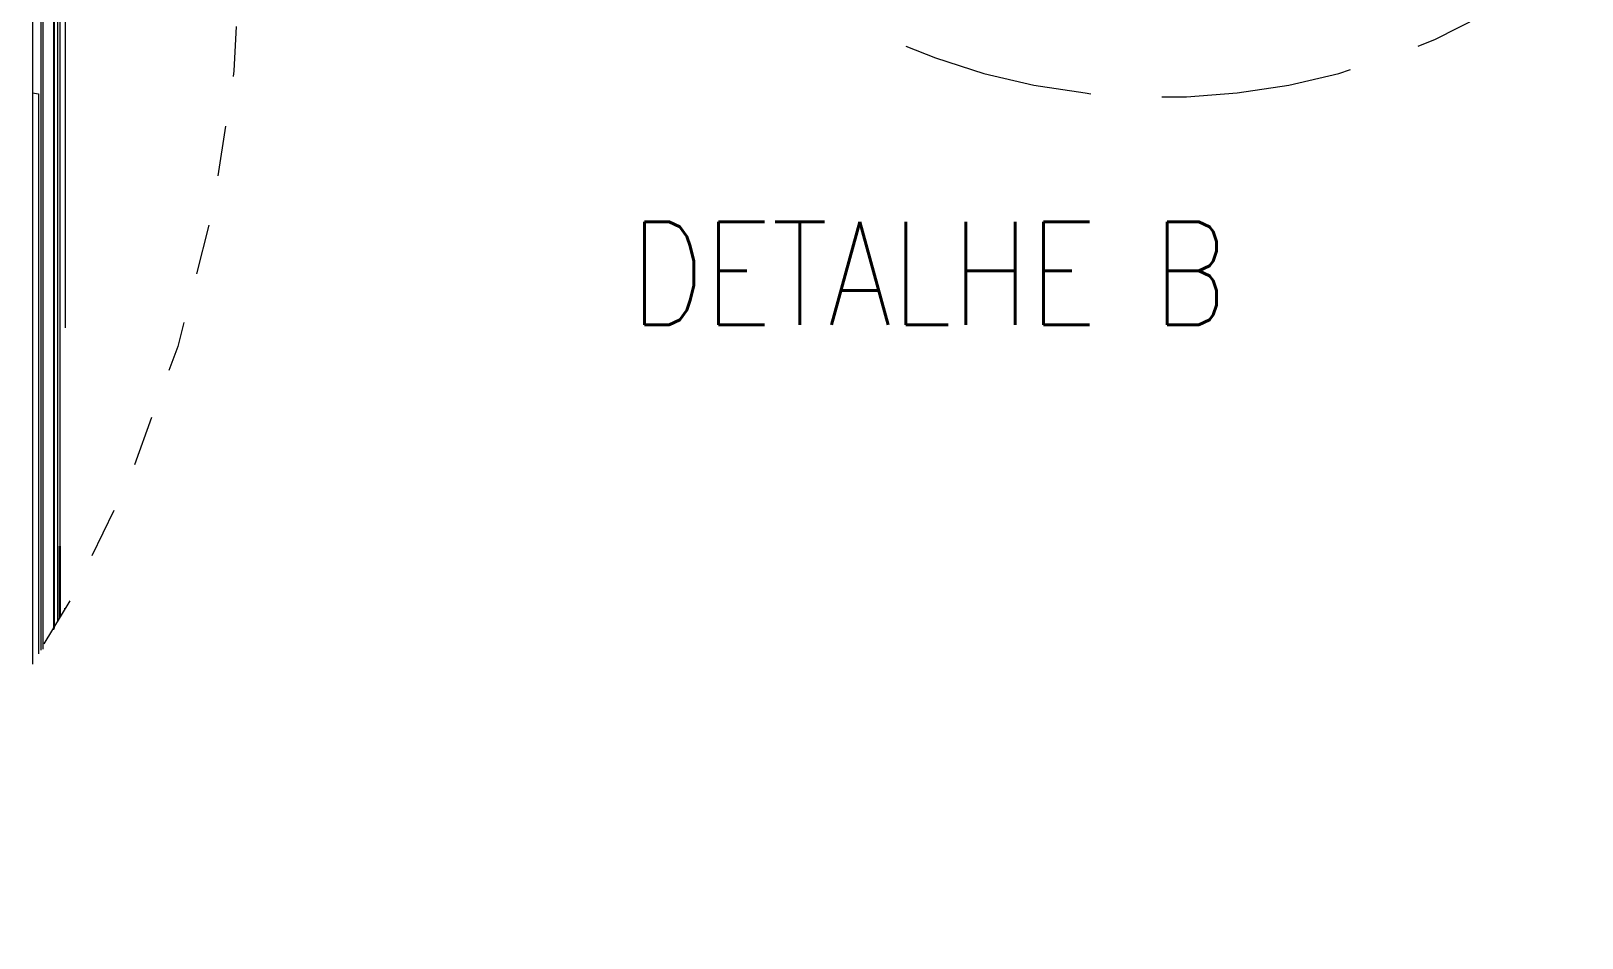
# Model space of a CAD drawing. Header units: metres. Extents: x 2999 to 3164, y 1641 to 1678.
# Drawn here: x 3008.882 to 3011.969, y 1644.201 to 1646.007 of the extents above; entities that cross this region are included whole.
import ezdxf

# ---------------------------------------------------------------- set-up
doc = ezdxf.new("R2010")
doc.units = ezdxf.units.M
doc.linetypes.add('CONTORNO_QUADRO_T', pattern=[0.35, 0.2, -0.15])
doc.layers.add('PDF8_Text', color=30, linetype='Continuous', true_color=0xff7f00)
doc.styles.add('ROMANS', font='ROMANS.shx', dxfattribs={"width": 0.8, "height": 0.1})

msp = doc.modelspace()

# ---------------------------------------------------------------- linework, layer by layer
at = {"color": 7, "linetype": 'Continuous', "lineweight": 20, "true_color": 0x000007}
for points in [[(3008.8854, 1647.6572), (3008.8854, 1644.7466), (3008.8854, 1644.7466)], [(3008.8854, 1647.6572), (3008.8854, 1644.7466), (3008.8854, 1644.7466)], [(3008.9405, 1645.0363), (3008.9405, 1647.5506), (3008.9357, 1647.5554), (3008.9357, 1647.3746)], [(3008.9022, 1647.5267), (3008.9022, 1644.7741), (3008.9022, 1644.7741)], [(3008.9058, 1647.5374), (3008.9058, 1644.7765), (3008.9058, 1644.7765)], [(3008.9405, 1647.5506), (3008.9501, 1647.5506), (3008.9501, 1645.4159)], [(3008.9285, 1647.3842), (3008.9273, 1647.3842), (3008.9273, 1644.8148)], [(3008.9357, 1644.8328), (3008.9357, 1647.3746), (3008.9285, 1647.3842), (3008.9285, 1644.8172)], [(3008.8854, 1645.884), (3008.8974, 1645.8816), (3008.8974, 1644.7669)], [(3008.9405, 1644.84), (3008.9405, 1645.0363), (3008.9405, 1645.0363)], [(3008.9393, 1644.8364), (3008.9393, 1644.9812), (3008.9393, 1644.9812)], [(3008.9405, 1644.9812), (3008.9405, 1644.84), (3008.9405, 1644.84)], [(3008.9489, 1644.8579), (3008.9489, 1644.8555), (3008.9489, 1644.8555)]]:
    msp.add_lwpolyline(points, dxfattribs=at)
at = {"color": 30, "linetype": 'Continuous', "lineweight": 20, "true_color": 0x00001e}
for points in [[(3011.6434, 1645.9766), (3011.6775, 1645.9906), (3011.7691, 1646.0372), (3011.856, 1646.0884), (3011.9398, 1646.1474), (3011.9693, 1646.1722)], [(3010.6238, 1645.9766), (3010.6827, 1645.9534), (3010.779, 1645.9223), (3010.8783, 1645.899), (3010.9807, 1645.8835), (3010.9916, 1645.882)], [(3011.1328, 1645.8758), (3011.1825, 1645.8758), (3011.2833, 1645.8835), (3011.3858, 1645.899), (3011.4851, 1645.9223), (3011.5084, 1645.9301)]]:
    msp.add_lwpolyline(points, dxfattribs=at)
at = {"color": 30, "linetype": 'CONTORNO_QUADRO_T', "lineweight": 20, "ltscale": 0.1}
msp.add_open_spline([(3009.3009, 1646.2156), (3009.3009, 1647.7685), (3008.0413, 1649.0281), (3006.4873, 1649.0281), (3006.4873, 1649.0281), (3004.9344, 1649.0281), (3003.6749, 1647.7685), (3003.6749, 1646.2156), (3003.6749, 1646.2156), (3003.6749, 1644.6616), (3004.9344, 1643.402), (3006.4873, 1643.402), (3006.4873, 1643.402), (3008.0413, 1643.402), (3009.3009, 1644.6616), (3009.3009, 1646.2156)], degree=3, knots=[0, 0, 0, 0, 0.0625, 0.0625, 0.0625, 0.062501, 0.125, 0.125, 0.125, 0.125001, 0.1875, 0.1875, 0.1875, 0.187501, 1, 1, 1, 1], dxfattribs=at)

# ---------------------------------------------------------------- texts
at = {"layer": 'PDF8_Text', "insert": (3010.0751, 1645.6271), "char_height": 0.20505, "attachment_point": 1, "style": 'ROMANS'}
msp.add_mtext_dynamic_manual_height_columns('DETALHE B', width=2.638224, gutter_width=0.6835, heights=[0], dxfattribs=at)

doc.saveas('drawing.dxf')
